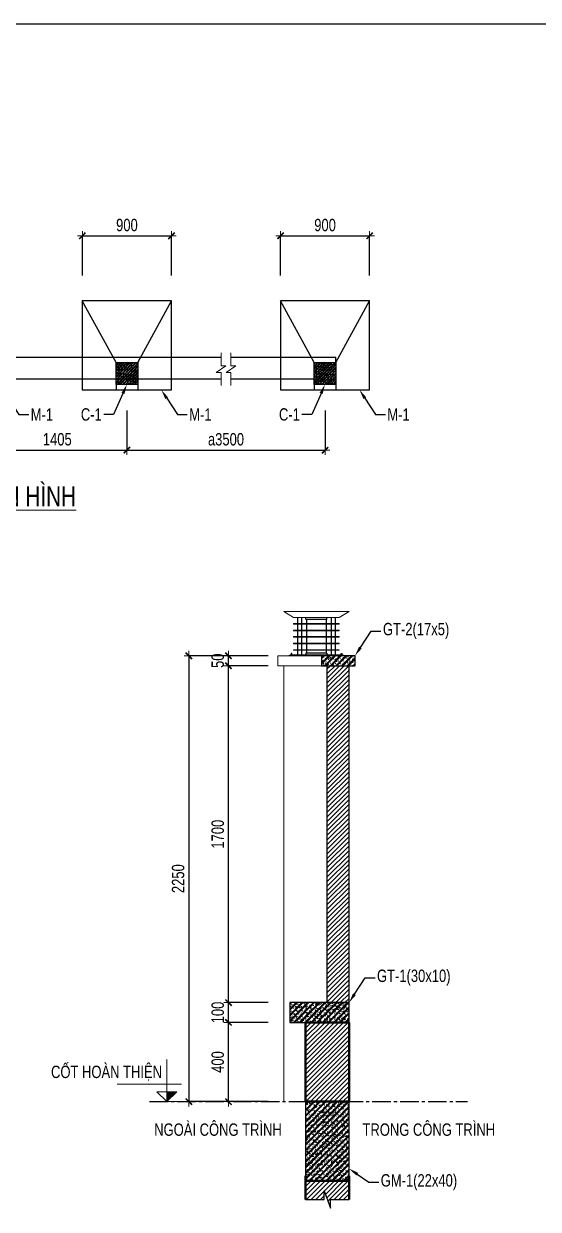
# Model space of a CAD drawing. Header units: millimetres. Extents: x 354914 to 384342, y 22525 to 116384.
# Drawn here: x 366490 to 371684, y 31847 to 43816 of the extents above; entities that cross this region are included whole.
import ezdxf
from ezdxf import colors
from ezdxf.entities.mleader import LeaderData, LeaderLine
from ezdxf.enums import TextEntityAlignment as Align
from ezdxf.math import Vec2, Vec3

# ---------------------------------------------------------------- set-up
doc = ezdxf.new("R2010")
doc.units = ezdxf.units.MM
doc.header["$LTSCALE"] = 250
doc.header["$MEASUREMENT"] = 0
doc.header["$PDMODE"] = 34
doc.header["$PDSIZE"] = 100
doc.linetypes.add('CENTER2', pattern=[1.125, 0.75, -0.125, 0.125, -0.125])
doc.linetypes.add('CONTINOUS', pattern=[0])
doc.layers.get('DEFPOINTS').update_dxf_attribs({"color": 6, "lineweight": 20})
for name, color, linetype, lineweight in [('!CC.CUA', 145, 'Continuous', 15), ('!CC.MANH', 154, 'Continuous', 15), ('Cat', 1, 'Continuous', 40), ('CDC.02.DIM', 1, 'Continuous', 18), ('CDC.03.BORDER', 3, 'Continuous', 25), ('CDC.06.TEXT', 2, 'Continuous', 18), ('CDC.10.HATCH', 251, 'Continuous', 9), ('CDC.11.NOTE', 8, 'Continuous', 18)]:
    doc.layers.add(name, color=color, linetype=linetype, lineweight=lineweight)
for name, color, linetype in [('1', 1, 'Continuous'), ('A-NETMANH', 252, 'Continuous'), ('CDC.01.AXIS', 160, 'CENTER2'), ('CDC.09.COLUMN', 4, 'Continuous'), ('i_Net-Thay', 33, 'Continuous')]:
    doc.layers.add(name, color=color, linetype=linetype)
doc.styles.add('1', font='arial.ttf', dxfattribs={"width": 0.75})
doc.styles.add('SMTEXT', font='arial.ttf', dxfattribs={"width": 0.75})
doc.dimstyles.new('50X1', dxfattribs={"dimscale": 50, "dimtxt": 2.5, "dimasz": 0.008, "dimexe": 0, "dimexo": 0, "dimgap": 0.9, "dimtad": 1, "dimdec": 0, "dimzin": 13, "dimdsep": 46, "dimtxsty": '1', "dimblk1": 'CHEO', "dimblk2": 'CHEO', "dimsah": 1, "dimcen": 0, "dimclrd": 256, "dimclre": 256, "dimclrt": 3, "dimadec": 0, "dimazin": 0, "dimtfac": 1, "dimtdec": 0, "dimtix": 1, "dimtmove": 2, "dimatfit": 3, "dimldrblk": 'CHEO', "dimfxl": 8, "dimfxlon": 1, "dimtolj": 1, "dimtzin": 13, "dimarcsym": 0})
doc.dimstyles.new('50X2', dxfattribs={"dimscale": 50, "dimtxt": 2.5, "dimasz": 0.008, "dimexe": 0, "dimexo": 0, "dimgap": 0.9, "dimtad": 1, "dimdec": 0, "dimlfac": 0.5, "dimzin": 13, "dimdsep": 46, "dimtxsty": '1', "dimblk1": 'CHEO', "dimblk2": 'CHEO', "dimsah": 1, "dimcen": 0, "dimclrd": 256, "dimclre": 256, "dimclrt": 3, "dimadec": 0, "dimazin": 0, "dimtfac": 1, "dimtdec": 0, "dimtix": 1, "dimtmove": 2, "dimatfit": 3, "dimldrblk": 'CHEO', "dimfxl": 8, "dimfxlon": 1, "dimtolj": 1, "dimtzin": 13, "dimarcsym": 0})
pattern_1 = [(45, (-639802.812, -2282427.724), (-23.3345238, 23.3345238), [])]
pattern_2 = [(50, (-639802.81, -2282427.724), (68.8569775, -6.024205), [7.2, -79.2]), (355, (-639802.81, -2282427.724), (-13.320128, 72.2104448), [5.76, -63.36]), (100.4514, (-639797.074, -2282428.226), (55.5369006, 66.186196), [6.1190582, -67.3096428]), (46.1842, (-639802.81, -2282408.524), (102.4551407, -15.8898254), [10.8, -118.8]), (96.6356, (-639794.27, -2282409.85), (89.7276197, 93.5153156), [9.1785876, -100.964448]), (351.1842, (-639802.81, -2282408.52), (89.7275467, 93.5153857), [8.64, -95.04]), (21, (-639793.21, -2282413.324), (57.303077, -38.6514135), [7.2, -79.2]), (326, (-639793.21, -2282413.324), (23.3582719, 69.6144043), [5.76, -63.36]), (71.4514, (-639788.44, -2282416.545), (80.6613723, 30.9629277), [6.1190582, -67.3096428]), (37.5, (-639802.812, -2282427.724), (1.1673461, 31.95780997), [0, -62.592, 0, -64.32, 0, -63.6]), (7.5, (-639802.812, -2282427.724), (25.2546756, 37.86352434), [0, -36.672, 0, -61.152, 0, -24.24]), (327.5, (-639824.22, -2282427.724), (51.24695387, -2.16526769), [0, -24, 0, -74.88, 0, -99.36]), (317.5, (-639833.82, -2282427.724), (55.98587226, 9.6100783), [0, -31.2, 0, -49.728, 0, -70.56]), (45, (-639802.81, -2282427.724), (-28.8499567, 28.8499567), []), (45, (-639802.81, -2282415.964), (-28.8499567, 28.8499567), [])]

# ---------------------------------------------------------------- blocks, each defined once
blk = doc.blocks.new('CHEO')
at = {"layer": 'CDC.02.DIM'}
for points in [[(-121, 0), (121, 0)], [(0, 121), (0, -121)]]:
    blk.add_lwpolyline(points, dxfattribs=at)
at = {"layer": 'CDC.02.DIM', "const_width": 40}
blk.add_lwpolyline([(80, 80), (-80, -81)], dxfattribs=at)
blk = doc.blocks.new('*D338')
at = {"layer": 'CDC.02.DIM', "lineweight": -2, "transparency": 16777216}
for p, q in [((368957, 33734), (368557, 33734)), ((368557, 32935), (368557, 33734)), ((368957, 32934), (368557, 32934))]:
    blk.add_line(p, q, dxfattribs=at)
at = {"layer": 'DEFPOINTS', "color": 0, "transparency": 16777216}
for p in [(368557, 33734), (369175, 33734), (369295, 32934)]:
    blk.add_point(p, dxfattribs=at)
at = {"layer": 'CDC.02.DIM', "lineweight": -2, "transparency": 16777216, "xscale": 0.4, "yscale": 0.4, "zscale": 0.4}
for p, rotation in [((368557, 33734), 90), ((368557, 32934), 270)]:
    blk.add_blockref('CHEO', p, dxfattribs=dict(at, rotation=rotation))
at = {"layer": 'CDC.02.DIM', "color": 3, "transparency": 16777216, "insert": (368449, 33334), "char_height": 125, "attachment_point": 5, "rotation": 90, "style": '1'}
blk.add_mtext('\\A1;400', dxfattribs=at)
blk = doc.blocks.new('*D339')
at = {"layer": 'CDC.02.DIM', "lineweight": -2, "transparency": 16777216}
for p, q in [((368557, 33935), (368557, 33935)), ((368957, 33934), (368557, 33934)), ((368557, 33734), (368557, 33934)), ((368957, 33734), (368557, 33734)), ((368557, 33734), (368557, 33734))]:
    blk.add_line(p, q, dxfattribs=at)
at = {"layer": 'DEFPOINTS', "color": 0, "transparency": 16777216}
for p in [(368557, 33934), (369175, 33934), (369175, 33734)]:
    blk.add_point(p, dxfattribs=at)
at = {"layer": 'CDC.02.DIM', "lineweight": -2, "transparency": 16777216, "xscale": 0.4, "yscale": 0.4, "zscale": 0.4}
for p, rotation in [((368557, 33934), 270), ((368557, 33734), 90)]:
    blk.add_blockref('CHEO', p, dxfattribs=dict(at, rotation=rotation))
at = {"layer": 'CDC.02.DIM', "color": 3, "transparency": 16777216, "insert": (368449, 33834), "char_height": 125, "attachment_point": 5, "rotation": 90, "style": '1'}
blk.add_mtext('\\A1;100', dxfattribs=at)
blk = doc.blocks.new('*D340')
at = {"layer": 'CDC.02.DIM', "lineweight": -2, "transparency": 16777216}
for p, q in [((368957, 37334), (368557, 37334)), ((368557, 33935), (368557, 37334)), ((368957, 33934), (368557, 33934))]:
    blk.add_line(p, q, dxfattribs=at)
at = {"layer": 'DEFPOINTS', "color": 0, "transparency": 16777216}
for p in [(368557, 37334), (369235, 37334), (369175, 33934)]:
    blk.add_point(p, dxfattribs=at)
at = {"layer": 'CDC.02.DIM', "lineweight": -2, "transparency": 16777216, "xscale": 0.4, "yscale": 0.4, "zscale": 0.4}
for p, rotation in [((368557, 37334), 90), ((368557, 33934), 270)]:
    blk.add_blockref('CHEO', p, dxfattribs=dict(at, rotation=rotation))
at = {"layer": 'CDC.02.DIM', "color": 3, "transparency": 16777216, "insert": (368449, 35634), "char_height": 125, "attachment_point": 5, "rotation": 90, "style": '1'}
blk.add_mtext('\\A1;1700', dxfattribs=at)
blk = doc.blocks.new('*D341')
at = {"layer": 'CDC.02.DIM', "lineweight": -2, "transparency": 16777216}
for p, q in [((368957, 37435), (368557, 37435)), ((368557, 37435), (368557, 37435)), ((368557, 37334), (368557, 37435)), ((368957, 37334), (368557, 37334)), ((368557, 37334), (368557, 37334))]:
    blk.add_line(p, q, dxfattribs=at)
at = {"layer": 'DEFPOINTS', "color": 0, "transparency": 16777216}
for p in [(368557, 37435), (369235, 37435), (369235, 37334)]:
    blk.add_point(p, dxfattribs=at)
at = {"layer": 'CDC.02.DIM', "lineweight": -2, "transparency": 16777216, "xscale": 0.4, "yscale": 0.4, "zscale": 0.4}
for p, rotation in [((368557, 37435), 270), ((368557, 37334), 90)]:
    blk.add_blockref('CHEO', p, dxfattribs=dict(at, rotation=rotation))
at = {"layer": 'CDC.02.DIM', "color": 3, "transparency": 16777216, "insert": (368449, 37385), "char_height": 125, "attachment_point": 5, "rotation": 90, "style": '1'}
blk.add_mtext('\\A1;50', dxfattribs=at)
blk = doc.blocks.new('*D342')
at = {"layer": 'CDC.02.DIM', "lineweight": -2, "transparency": 16777216}
for p, q in [((368557, 37435), (368157, 37435)), ((368157, 37434), (368157, 32935)), ((368557, 32934), (368157, 32934))]:
    blk.add_line(p, q, dxfattribs=at)
at = {"layer": 'DEFPOINTS', "color": 0, "transparency": 16777216}
for p in [(369235, 37435), (368157, 32934), (369295, 32934)]:
    blk.add_point(p, dxfattribs=at)
at = {"layer": 'CDC.02.DIM', "lineweight": -2, "transparency": 16777216, "xscale": 0.4, "yscale": 0.4, "zscale": 0.4}
for p, rotation in [((368157, 37435), 90), ((368157, 32934), 270)]:
    blk.add_blockref('CHEO', p, dxfattribs=dict(at, rotation=rotation))
at = {"layer": 'CDC.02.DIM', "color": 3, "transparency": 16777216, "insert": (368049, 35185), "char_height": 125, "attachment_point": 5, "rotation": 90, "style": '1'}
blk.add_mtext('\\A1;2250', dxfattribs=at)
blk = doc.blocks.new('chup den')
at = {"layer": '!CC.CUA', "lineweight": -2}
for p, q in [((-95, 190), (-95, 160)), ((-75, 190), (-75, 0)), ((-53, 180), (-53, 190)), ((53, 180), (-53, 180)), ((-50, 180), (-50, 160)), ((50, 180), (50, 160)), ((53, 180), (53, 190)), ((75, 190), (75, 160)), ((95, 190), (95, 160)), ((-95, 157), (-95, 127)), ((-95, 124), (-95, 94)), ((-50, 157), (-50, 127)), ((-50, 124), (-50, 94)), ((50, 157), (50, 127)), ((50, 124), (50, 94)), ((75, 157), (75, 127)), ((75, 124), (75, 94)), ((95, 157), (95, 127)), ((95, 124), (95, 94)), ((-95, 91), (-95, 61)), ((-50, 91), (-50, 61)), ((50, 91), (50, 61)), ((75, 91), (75, 61)), ((95, 91), (95, 61)), ((135, 0), (-135, 0)), ((-135, -3), (-135, 0)), ((-135, -3), (-135, 0)), ((-95, 58), (-95, 28)), ((-95, 25), (-95, 0)), ((-53, 10), (-53, 0)), ((53, 10), (-53, 10)), ((-50, 58), (-50, 28)), ((-50, 25), (-50, 10)), ((50, 58), (50, 28)), ((50, 25), (50, 10)), ((53, 10), (53, 0)), ((75, 58), (75, 28)), ((75, 25), (75, 0)), ((95, 58), (95, 28)), ((95, 25), (95, 0)), ((95, 25), (95, 0)), ((135, -3), (135, 0)), ((140, -3), (-140, -3))]:
    blk.add_line(p, q, dxfattribs=at)
for points in [[(-124.3, 8.4), (-128, 8.4), (-128, 0), (-124.3, 0)], [(124.3, 8.4), (128, 8.4), (128, 0), (124.3, 0)]]:
    blk.add_lwpolyline(points, close=True, dxfattribs=at)
at = {"layer": '!CC.MANH', "linetype": 'CONTINOUS'}
for p, q in [((165, 220), (-165, 220)), ((-165, 220), (-115, 190)), ((115, 190), (-115, 190)), ((165, 220), (115, 190)), ((115, 160), (115, 157)), ((115, 127), (115, 124)), ((115, 94), (115, 91)), ((115, 61), (115, 58)), ((115, 28), (115, 25))]:
    blk.add_line(p, q, dxfattribs=at)
for points in [[(115, 160), (-115, 160), (-115, 157), (115, 157)], [(115, 127), (-115, 127), (-115, 124), (115, 124)], [(115, 94), (-115, 94), (-115, 91), (115, 91)], [(115, 61), (-115, 61), (-115, 58), (115, 58)], [(115, 28), (-115, 28), (-115, 25), (115, 25)]]:
    blk.add_lwpolyline(points, dxfattribs=at)
blk = doc.blocks.new('A$C34e92065')
at = {"layer": 'CDC.10.HATCH'}
blk.add_hatch(color=256, dxfattribs=at).paths.add_polyline_path([(-75, 100), (-175, 0), (-175, 100)])
at = {"layer": 'CDC.02.DIM'}
for points in [[(-175, 100), (-175, 0), (-275, 100), (-75, 100), (-175, 0), (-175, 425)], [(-25, 175), (-675, 175)], [(0, 0), (-350, 0)]]:
    blk.add_lwpolyline(points, dxfattribs=at)
blk = doc.blocks.new('*D311')
at = {"layer": 'CDC.02.DIM', "lineweight": -2, "transparency": 16777216}
for p, q in [((366127, 39911), (366127, 39511)), ((367532, 39911), (367532, 39511)), ((366127, 39511), (367531, 39511))]:
    blk.add_line(p, q, dxfattribs=at)
at = {"layer": 'DEFPOINTS', "color": 0, "transparency": 16777216}
for p in [(366127, 40175), (367532, 40175), (367532, 39511)]:
    blk.add_point(p, dxfattribs=at)
at = {"layer": 'CDC.02.DIM', "lineweight": -2, "transparency": 16777216, "xscale": 0.4, "yscale": 0.4, "zscale": 0.4, "rotation": 180}
blk.add_blockref('CHEO', (366127, 39511), dxfattribs=at)
at = {"layer": 'CDC.02.DIM', "lineweight": -2, "transparency": 16777216, "xscale": 0.4, "yscale": 0.4, "zscale": 0.4}
blk.add_blockref('CHEO', (367532, 39511), dxfattribs=at)
at = {"layer": 'CDC.02.DIM', "color": 3, "transparency": 16777216, "insert": (366829, 39620), "char_height": 125, "attachment_point": 5, "style": '1'}
blk.add_mtext('\\A1;1405', dxfattribs=at)
blk = doc.blocks.new('*D312')
at = {"layer": 'CDC.02.DIM', "lineweight": -2, "transparency": 16777216}
for p, q in [((367532, 39911), (367532, 39511)), ((369532, 39911), (369532, 39511)), ((367532, 39511), (369531, 39511))]:
    blk.add_line(p, q, dxfattribs=at)
at = {"layer": 'DEFPOINTS', "color": 0, "transparency": 16777216}
for p in [(367532, 40175), (369532, 40175), (369532, 39511)]:
    blk.add_point(p, dxfattribs=at)
at = {"layer": 'CDC.02.DIM', "lineweight": -2, "transparency": 16777216, "xscale": 0.4, "yscale": 0.4, "zscale": 0.4, "rotation": 180}
blk.add_blockref('CHEO', (367532, 39511), dxfattribs=at)
at = {"layer": 'CDC.02.DIM', "lineweight": -2, "transparency": 16777216, "xscale": 0.4, "yscale": 0.4, "zscale": 0.4}
blk.add_blockref('CHEO', (369532, 39511), dxfattribs=at)
at = {"layer": 'CDC.02.DIM', "color": 3, "transparency": 16777216, "insert": (368532, 39620), "char_height": 125, "attachment_point": 5, "style": '1'}
blk.add_mtext('\\A1;a3500', dxfattribs=at)
blk = doc.blocks.new('*D315')
at = {"layer": 'CDC.02.DIM', "lineweight": -2, "transparency": 16777216}
for p, q in [((367082, 41275), (367082, 41675)), ((367082, 41675), (367981, 41675)), ((367982, 41275), (367982, 41675))]:
    blk.add_line(p, q, dxfattribs=at)
at = {"layer": 'DEFPOINTS', "color": 0, "transparency": 16777216}
for p in [(367982, 41675), (367082, 41020), (367982, 41020)]:
    blk.add_point(p, dxfattribs=at)
at = {"layer": 'CDC.02.DIM', "lineweight": -2, "transparency": 16777216, "xscale": 0.4, "yscale": 0.4, "zscale": 0.4, "rotation": 180}
blk.add_blockref('CHEO', (367082, 41675), dxfattribs=at)
at = {"layer": 'CDC.02.DIM', "lineweight": -2, "transparency": 16777216, "xscale": 0.4, "yscale": 0.4, "zscale": 0.4}
blk.add_blockref('CHEO', (367982, 41675), dxfattribs=at)
at = {"layer": 'CDC.02.DIM', "color": 3, "transparency": 16777216, "insert": (367532, 41783), "char_height": 125, "attachment_point": 5, "style": '1'}
blk.add_mtext('\\A1;900', dxfattribs=at)
blk = doc.blocks.new('*D316')
at = {"layer": 'CDC.02.DIM', "lineweight": -2, "transparency": 16777216}
for p, q in [((369082, 41275), (369082, 41675)), ((369082, 41675), (369981, 41675)), ((369982, 41275), (369982, 41675))]:
    blk.add_line(p, q, dxfattribs=at)
at = {"layer": 'DEFPOINTS', "color": 0, "transparency": 16777216}
for p in [(369982, 41675), (369082, 41020), (369982, 41020)]:
    blk.add_point(p, dxfattribs=at)
at = {"layer": 'CDC.02.DIM', "lineweight": -2, "transparency": 16777216, "xscale": 0.4, "yscale": 0.4, "zscale": 0.4, "rotation": 180}
blk.add_blockref('CHEO', (369082, 41675), dxfattribs=at)
at = {"layer": 'CDC.02.DIM', "lineweight": -2, "transparency": 16777216, "xscale": 0.4, "yscale": 0.4, "zscale": 0.4}
blk.add_blockref('CHEO', (369982, 41675), dxfattribs=at)
at = {"layer": 'CDC.02.DIM', "color": 3, "transparency": 16777216, "insert": (369532, 41783), "char_height": 125, "attachment_point": 5, "style": '1'}
blk.add_mtext('\\A1;900', dxfattribs=at)

msp = doc.modelspace()

# ---------------------------------------------------------------- hatches: boundary and pattern name
at = {"layer": 'CDC.10.HATCH', "ltscale": 7.5}
h = msp.add_hatch(dxfattribs=at)
h.set_pattern_fill('BT-01', color=256, scale=4.8, style=0, pattern_type=2)
h.set_pattern_definition([(50, (-134342.847, -1114910.905), (34.42848876, -3.0121025), [3.6, -39.6]), (355, (-134342.847, -1114910.905), (-6.660064, 36.1052224), [2.88, -31.68]), (100.4514, (-134339.978, -1114911.157), (27.7684503, 33.093098), [3.0595291, -33.6548214]), (46.1842, (-134342.847, -1114901.305), (51.2275703, -7.9449127), [5.4, -59.4]), (96.6356, (-134338.58, -1114901.97), (44.8638099, 46.7576578), [4.5892938, -50.482224]), (351.1842, (-134342.847, -1114901.305), (44.8637734, 46.7576928), [4.32, -47.52]), (21, (-134338.047, -1114903.705), (28.6515385, -19.32570675), [3.6, -39.6]), (326, (-134338.047, -1114903.705), (11.6791359, 34.8072022), [2.88, -31.68]), (71.4514, (-134335.66, -1114905.316), (40.3306862, 15.4814638), [3.0595291, -33.6548214]), (37.5, (-134342.847, -1114910.905), (0.58367306, 15.97890498), [0, -31.296, 0, -32.16, 0, -31.8]), (7.5, (-134342.847, -1114910.905), (12.6273378, 18.93176217), [0, -18.336, 0, -30.576, 0, -12.12]), (327.5, (-134353.551, -1114910.905), (25.62347694, -1.08263384), [0, -12, 0, -37.44, 0, -49.68]), (317.5, (-134358.35, -1114910.905), (27.99293613, 4.80503915), [0, -15.6, 0, -24.864, 0, -35.28]), (45, (-134342.847, -1114910.905), (-14.42497834, 14.42497834), []), (45, (-134342.847, -1114905.025), (-14.42497834, 14.42497834), [])])
h.paths.add_polyline_path([(367641.7, 40394.9), (367641.7, 40174.9), (367421.7, 40174.9), (367421.7, 40394.9)])
h = msp.add_hatch(dxfattribs=at)
h.set_pattern_fill('BT-01', color=256, scale=4.8, style=0, pattern_type=2)
h.set_pattern_definition([(50, (-133573.845, -1114910.905), (34.42848876, -3.0121025), [3.6, -39.6]), (355, (-133573.845, -1114910.905), (-6.660064, 36.1052224), [2.88, -31.68]), (100.4514, (-133570.976, -1114911.157), (27.7684503, 33.093098), [3.0595291, -33.6548214]), (46.1842, (-133573.845, -1114901.305), (51.2275703, -7.9449127), [5.4, -59.4]), (96.6356, (-133569.576, -1114901.97), (44.8638099, 46.7576578), [4.5892938, -50.482224]), (351.1842, (-133573.845, -1114901.305), (44.8637734, 46.7576928), [4.32, -47.52]), (21, (-133569.045, -1114903.705), (28.6515385, -19.32570675), [3.6, -39.6]), (326, (-133569.045, -1114903.705), (11.6791359, 34.8072022), [2.88, -31.68]), (71.4514, (-133566.657, -1114905.316), (40.3306862, 15.4814638), [3.0595291, -33.6548214]), (37.5, (-133573.845, -1114910.905), (0.58367306, 15.97890498), [0, -31.296, 0, -32.16, 0, -31.8]), (7.5, (-133573.845, -1114910.905), (12.6273378, 18.93176217), [0, -18.336, 0, -30.576, 0, -12.12]), (327.5, (-133584.549, -1114910.905), (25.62347694, -1.08263384), [0, -12, 0, -37.44, 0, -49.68]), (317.5, (-133589.35, -1114910.905), (27.99293613, 4.80503915), [0, -15.6, 0, -24.864, 0, -35.28]), (45, (-133573.845, -1114910.905), (-14.42497834, 14.42497834), []), (45, (-133573.845, -1114905.025), (-14.42497834, 14.42497834), [])])
h.paths.add_polyline_path([(369641.7, 40394.9), (369641.7, 40174.9), (369421.7, 40174.9), (369421.7, 40394.9)])
h = msp.add_hatch(dxfattribs=at)
h.set_pattern_fill('BT-01', color=256, scale=9.6, style=0, pattern_type=2)
h.set_pattern_definition(pattern_2)
h.paths.add_polyline_path([(369834.7, 37434.5), (369494.7, 37434.6), (369494.7, 37334.6), (369834.7, 37334.5)])
h = msp.add_hatch(dxfattribs=at)
h.set_pattern_fill('ANSI31', color=256, scale=264, style=0)
h.set_pattern_definition(pattern_1)
h.paths.add_polyline_path([(369774.7, 37334.6), (369554.7, 37334.6), (369554.7, 33934.4), (369774.7, 33934.4)])
h = msp.add_hatch(dxfattribs=at)
h.set_pattern_fill('BT-01', color=256, scale=9.6, style=0, pattern_type=2)
h.set_pattern_definition(pattern_2)
h.paths.add_polyline_path([(369774.7, 33934.4), (369174.7, 33934.4), (369174.7, 33734.4), (369774.7, 33734.4)])
h = msp.add_hatch(dxfattribs=at)
h.set_pattern_fill('ANSI31', color=256, scale=264, style=0)
h.set_pattern_definition(pattern_1)
h.paths.add_polyline_path([(369334.7, 32934.4), (369774.7, 32934.4), (369774.7, 33734.4), (369334.7, 33734.4)])
h = msp.add_hatch(dxfattribs=at)
h.set_pattern_fill('BT-01', color=256, scale=9.6, style=0, pattern_type=2)
h.set_pattern_definition([(50, (-639802.81, -2282969.457), (68.8569775, -6.024205), [7.2, -79.2]), (355, (-639802.81, -2282969.46), (-13.320128, 72.2104448), [5.76, -63.36]), (100.4514, (-639797.074, -2282969.96), (55.5369006, 66.186196), [6.1190582, -67.3096428]), (46.1842, (-639802.81, -2282950.26), (102.4551407, -15.8898254), [10.8, -118.8]), (96.6356, (-639794.27, -2282951.58), (89.7276197, 93.5153156), [9.1785876, -100.964448]), (351.1842, (-639802.81, -2282950.26), (89.7275467, 93.5153857), [8.64, -95.04]), (21, (-639793.21, -2282955.057), (57.303077, -38.6514135), [7.2, -79.2]), (326, (-639793.21, -2282955.06), (23.3582719, 69.6144043), [5.76, -63.36]), (71.4514, (-639788.44, -2282958.28), (80.6613723, 30.9629277), [6.1190582, -67.3096428]), (37.5, (-639802.812, -2282969.457), (1.1673461, 31.95780997), [0, -62.592, 0, -64.32, 0, -63.6]), (7.5, (-639802.812, -2282969.457), (25.2546756, 37.86352434), [0, -36.672, 0, -61.152, 0, -24.24]), (327.5, (-639824.22, -2282969.457), (51.24695387, -2.16526769), [0, -24, 0, -74.88, 0, -99.36]), (317.5, (-639833.82, -2282969.457), (55.98587226, 9.6100783), [0, -31.2, 0, -49.728, 0, -70.56]), (45, (-639802.81, -2282969.457), (-28.8499567, 28.8499567), []), (45, (-639802.81, -2282957.697), (-28.8499567, 28.8499567), [])])
h.paths.add_polyline_path([(369334.7, 32134.4), (369774.7, 32134.4), (369774.7, 32934.4), (369334.7, 32934.4)])
h = msp.add_hatch(dxfattribs=at)
h.set_pattern_fill('ANSI31', color=256, scale=264, style=0)
h.set_pattern_definition([(45, (-639802.81, -2284027.725), (-23.3345238, 23.3345238), [])])
h.paths.add_polyline_path([(369587.3, 31947.1), (369774.7, 31947.1), (369774.7, 32134.4), (369334.7, 32134.4), (369334.7, 31947.1), (369522.1, 31947.1), (369522.1, 32034.8), (369587.3, 31859.5)])

# ---------------------------------------------------------------- linework, layer by layer
at = {"layer": '1'}
msp.add_lwpolyline([(356281.7, 43816.2), (384341.6, 43816.2), (384341.6, 22524.8), (356281.7, 22524.8)], close=True, dxfattribs=at)
at = {"layer": 'A-NETMANH'}
msp.add_lwpolyline([(369334.7, 31947.1), (369522.1, 31947.1), (369522.1, 32034.8), (369587.3, 31859.5), (369587.3, 31947.1), (369774.7, 31947.1)], dxfattribs=at)
at = {"layer": 'Cat', "linetype": 'Continuous', "lineweight": 50}
for p, q in [((369774.7, 33734.4), (369334.7, 33734.4)), ((369334.7, 32934.4), (369774.7, 32934.4)), ((369334.7, 32134.4), (369774.7, 32134.4))]:
    msp.add_line(p, q, dxfattribs=at)
at = {"layer": 'CDC.01.AXIS'}
msp.add_line((367759.1, 32934.4), (370969.2, 32934.4), dxfattribs=at)
at = {"layer": 'CDC.03.BORDER'}
for p, q in [((367421.7, 40394.9), (367081.7, 41019.9)), ((367641.7, 40394.9), (367981.7, 41019.9)), ((369421.7, 40394.9), (369081.7, 41019.9)), ((369641.7, 40394.9), (369981.7, 41019.9)), ((366126.7, 40449.9), (368481.7, 40449.9)), ((368581.7, 40449.9), (369641.7, 40449.9)), ((369641.7, 40394.9), (369641.7, 40449.9)), ((366126.7, 40229.9), (368481.7, 40229.9)), ((367641.7, 40229.9), (368481.7, 40229.9)), ((368581.7, 40229.9), (369421.7, 40229.9)), ((367421.7, 40174.9), (367421.7, 40119.9)), ((367641.7, 40174.9), (367641.7, 40119.9)), ((369421.7, 40174.9), (369421.7, 40119.9)), ((369641.7, 40174.9), (369641.7, 40119.9)), ((369554.7, 33934.4), (369554.7, 37334.6)), ((369774.7, 33934.4), (369774.7, 37334.4)), ((369334.7, 32934.4), (369334.7, 32184.4)), ((369774.7, 32184.4), (369774.7, 32934.4))]:
    msp.add_line(p, q, dxfattribs=at)
at = {"layer": 'CDC.03.BORDER', "linetype": 'Continuous', "lineweight": 50}
for p, q in [((369334.7, 33734.4), (369334.7, 32934.4)), ((369774.7, 32934.4), (369774.7, 33734.4)), ((369334.7, 32184.4), (369334.7, 31947.1)), ((369774.7, 32184.4), (369774.7, 31947.1))]:
    msp.add_line(p, q, dxfattribs=at)
at = {"layer": 'CDC.03.BORDER'}
for points in [[(367081.7, 40119.9), (367981.7, 40119.9), (367981.7, 41019.9), (367081.7, 41019.9)], [(369081.7, 40119.9), (369981.7, 40119.9), (369981.7, 41019.9), (369081.7, 41019.9)], [(369494.7, 37334.6), (369834.7, 37334.6), (369834.7, 37434.6), (369494.7, 37434.6)], [(369774.7, 33934.4), (369174.7, 33934.4), (369174.7, 33734.4), (369774.7, 33734.4)]]:
    msp.add_lwpolyline(points, close=True, dxfattribs=at)
at = {"layer": 'CDC.09.COLUMN'}
for p, q in [((367421.7, 40174.9), (367421.7, 40394.9)), ((367421.7, 40394.9), (367641.7, 40394.9)), ((367641.7, 40394.9), (367641.7, 40174.9)), ((367546.7, 40174.9), (367421.7, 40174.9)), ((367641.7, 40174.9), (367546.7, 40174.9))]:
    msp.add_line(p, q, dxfattribs=at)
msp.add_lwpolyline([(369421.7, 40394.9), (369641.7, 40394.9), (369641.7, 40174.9), (369421.7, 40174.9)], close=True, dxfattribs=at)
at = {"layer": 'CDC.11.NOTE'}
msp.add_line((369114.7, 37334.4), (369114.7, 32934.4), dxfattribs=at)
for points in [[(368481.7, 40493.4), (368481.7, 40361.6), (368531.1, 40361.6), (368432.3, 40295.8), (368481.7, 40295.8), (368481.7, 40164)], [(368581.7, 40493.4), (368581.7, 40361.6), (368631.1, 40361.6), (368532.3, 40295.8), (368581.7, 40295.8), (368581.7, 40164)], [(369524.7, 37334.4), (369054.7, 37334.4), (369054.7, 37434.6), (369834.7, 37434.6), (369834.7, 37334.4), (369804.7, 37334.4)]]:
    msp.add_lwpolyline(points, dxfattribs=at)

# ---------------------------------------------------------------- block references
at = {"layer": 'CDC.03.BORDER'}
msp.add_blockref('A$C34e92065', (368109.1, 32934.4), dxfattribs=at)
at = {"layer": 'i_Net-Thay', "xscale": 2, "yscale": 2, "zscale": 2}
msp.add_blockref('chup den', (369444.7, 37440.6), dxfattribs=at)

# ---------------------------------------------------------------- texts
at = {"layer": 'CDC.06.TEXT', "style": 'SMTEXT', "width": 0.75}
msp.add_text('%%UMẶT BẰNG MÓNG HÀNG RÀO ĐIỂN HÌNH', height=200, dxfattribs=at).set_placement((364964.3, 38944.9), align=Align.CENTER)
msp.add_text('CỐT HOÀN THIỆN', height=125, dxfattribs=at).set_placement((367886.4, 33171.9), align=Align.RIGHT)
for s, p in [('NGOÀI CÔNG TRÌNH', (367807.5, 32589)), ('TRONG CÔNG TRÌNH', (369910.1, 32589))]:
    msp.add_text(s, height=125, dxfattribs=at).set_placement(p)

# ---------------------------------------------------------------- dimensions: what is measured, and where the dimension line sits
at = {"layer": 'CDC.02.DIM'}
for base, p1, p2, picture, middle in [((367981.7, 41674.5), (367081.7, 41019.9), (367981.7, 41019.9), '*D315', (367531.7, 41783.3)), ((369981.7, 41674.5), (369081.7, 41019.9), (369981.7, 41019.9), '*D316', (369531.7, 41783.3)), ((367531.7, 39511.2), (366126.7, 40174.9), (367531.7, 40174.9), '*D311', (366829.2, 39620))]:
    dim = msp.add_linear_dim(base=base, p1=p1, p2=p2, dimstyle='50X1', dxfattribs=at)
    dim.commit()
    dim.dimension.update_dxf_attribs({"geometry": picture, "text_midpoint": middle})
dim = msp.add_linear_dim(base=(369531.7, 39511.2), p1=(367531.7, 40174.9), p2=(369531.7, 40174.9), text='a3500', dimstyle='50X1', dxfattribs=at)
dim.commit()
dim.dimension.update_dxf_attribs({"geometry": '*D312', "text_midpoint": (368531.7, 39620)})
for base, p1, p2, picture, middle in [((368157.5, 32934.4), (369234.7, 37434.6), (369294.7, 32934.4), '*D342', (368048.6, 35184.5)), ((368557.5, 37434.6), (369234.7, 37334.4), (369234.7, 37434.6), '*D341', (368448.6, 37384.5)), ((368557.5, 37334.4), (369174.7, 33934.4), (369234.7, 37334.4), '*D340', (368448.6, 35634.4)), ((368557.5, 33934.4), (369174.7, 33734.4), (369174.7, 33934.4), '*D339', (368448.6, 33834.4)), ((368557.5, 33734.4), (369294.7, 32934.4), (369174.7, 33734.4), '*D338', (368448.6, 33334.4))]:
    dim = msp.add_linear_dim(base=base, p1=p1, p2=p2, angle=90, dimstyle='50X2', dxfattribs=at)
    dim.commit()
    dim.dimension.update_dxf_attribs({"geometry": picture, "text_midpoint": middle})

# ---------------------------------------------------------------- leaders
at = {"layer": 'CDC.03.BORDER'}
ml = msp.add_multileader_mtext('Standard', dxfattribs=at)
ml.set_content('M-1', color=2, style='SMTEXT')
ml.set_leader_properties(color=8)
ml.build(insert=Vec2(0, 0))
ml.multileader.update_dxf_attribs({"text_left_attachment_type": 2, "text_right_attachment_type": 2, "dogleg_length": 0.1, "arrow_head_size": 100, "scale": 1000})
ctx = ml.context
ctx.base_point, ctx.scale, ctx.char_height, ctx.arrow_head_size, ctx.landing_gap_size, ctx.plane_origin = Vec3(366540.8, 39869.5), 1000, 125, 100, 20, Vec3(365056.3, 40908.1)
ctx.left_attachment, ctx.right_attachment = 2, 2
notes = []
notes.append((ctx, [(0, (1, 1, 0), (366440.8, 39869.5), (1, 0), 100, [(0, [(366279.2, 40119.9)], 0, [])])]))
ctx.mtext.insert, ctx.mtext.flow_direction = Vec3(366560.8, 39932.3), 5
ml = msp.add_multileader_mtext('Standard', dxfattribs=at)
ml.set_content('C-1', color=2, style='SMTEXT')
ml.set_leader_properties(color=8)
ml.build(insert=Vec2(0, 0))
ml.multileader.update_dxf_attribs({"text_left_attachment_type": 2, "text_right_attachment_type": 2, "dogleg_length": 0.1, "arrow_head_size": 100, "scale": 1000})
ctx = ml.context
ctx.base_point, ctx.scale, ctx.char_height, ctx.arrow_head_size, ctx.landing_gap_size, ctx.plane_origin = Vec3(367077.4, 39869.5), 1000, 125, 100, 20, Vec3(369579.4, 40936.1)
ctx.left_attachment, ctx.right_attachment, ctx.text_align_type = 2, 2, 2
notes.append((ctx, [(1, (1, 1, 0), (367397.9, 39869.5), (-1, 0), 100, [(0, [(367531.7, 40174.9)], 0, [])])]))
ctx.mtext.insert, ctx.mtext.alignment, ctx.mtext.flow_direction = Vec3(367277.9, 39934.2), 3, 5
ml = msp.add_multileader_mtext('Standard', dxfattribs=at)
ml.set_content('M-1', color=2, style='SMTEXT')
ml.set_leader_properties(color=8)
ml.build(insert=Vec2(0, 0))
ml.multileader.update_dxf_attribs({"text_left_attachment_type": 2, "text_right_attachment_type": 2, "dogleg_length": 0.1, "arrow_head_size": 100, "scale": 1000})
ctx = ml.context
ctx.base_point, ctx.scale, ctx.char_height, ctx.arrow_head_size, ctx.landing_gap_size, ctx.plane_origin = Vec3(368140.8, 39869.5), 1000, 125, 100, 20, Vec3(370571.3, 40908.1)
ctx.left_attachment, ctx.right_attachment = 2, 2
notes.append((ctx, [(0, (1, 1, 0), (368040.8, 39869.5), (1, 0), 100, [(0, [(367879.2, 40119.9)], 0, [])])]))
ctx.mtext.insert, ctx.mtext.flow_direction = Vec3(368160.8, 39932.3), 5
ml = msp.add_multileader_mtext('Standard', dxfattribs=at)
ml.set_content('C-1', color=2, style='SMTEXT')
ml.set_leader_properties(color=8)
ml.build(insert=Vec2(0, 0))
ml.multileader.update_dxf_attribs({"text_left_attachment_type": 2, "text_right_attachment_type": 2, "dogleg_length": 0.1, "arrow_head_size": 100, "scale": 1000})
ctx = ml.context
ctx.base_point, ctx.scale, ctx.char_height, ctx.arrow_head_size, ctx.landing_gap_size, ctx.plane_origin = Vec3(369077.4, 39869.5), 1000, 125, 100, 20, Vec3(371579.4, 40936.1)
ctx.left_attachment, ctx.right_attachment, ctx.text_align_type = 2, 2, 2
notes.append((ctx, [(1, (1, 1, 0), (369397.9, 39869.5), (-1, 0), 100, [(0, [(369531.7, 40174.9)], 0, [])])]))
ctx.mtext.insert, ctx.mtext.alignment, ctx.mtext.flow_direction = Vec3(369277.9, 39934.2), 3, 5
ml = msp.add_multileader_mtext('Standard', dxfattribs=at)
ml.set_content('M-1', color=2, style='SMTEXT')
ml.set_leader_properties(color=8)
ml.build(insert=Vec2(0, 0))
ml.multileader.update_dxf_attribs({"text_left_attachment_type": 2, "text_right_attachment_type": 2, "dogleg_length": 0.1, "arrow_head_size": 100, "scale": 1000})
ctx = ml.context
ctx.base_point, ctx.scale, ctx.char_height, ctx.arrow_head_size, ctx.landing_gap_size, ctx.plane_origin = Vec3(370140.8, 39869.5), 1000, 125, 100, 20, Vec3(372571.3, 40908.1)
ctx.left_attachment, ctx.right_attachment = 2, 2
notes.append((ctx, [(0, (1, 1, 0), (370040.8, 39869.5), (1, 0), 100, [(0, [(369879.2, 40119.9)], 0, [])])]))
ctx.mtext.insert, ctx.mtext.flow_direction = Vec3(370160.8, 39932.3), 5
ml = msp.add_multileader_mtext('Standard', dxfattribs=at)
ml.set_content('GT-2(17x5)', color=2, style='SMTEXT')
ml.set_leader_properties(color=8)
ml.build(insert=Vec2(0, 0))
ml.multileader.update_dxf_attribs({"text_left_attachment_type": 2, "text_right_attachment_type": 2, "dogleg_length": 0.1, "arrow_head_size": 100, "scale": 1000})
ctx = ml.context
ctx.base_point, ctx.scale, ctx.char_height, ctx.arrow_head_size, ctx.landing_gap_size, ctx.plane_origin = Vec3(370096.3, 37685), 1000, 125, 100, 20, Vec3(370361.8, 36646.4)
ctx.left_attachment, ctx.right_attachment = 2, 2
notes.append((ctx, [(0, (1, 1, 0), (369996.3, 37685), (1, 0), 100, [(0, [(369834.7, 37434.6)], 0, [])])]))
ctx.mtext.insert, ctx.mtext.flow_direction = Vec3(370116.3, 37766.9), 5
ml = msp.add_multileader_mtext('Standard', dxfattribs=at)
ml.set_content('GT-1(30x10)', color=2, style='SMTEXT')
ml.set_leader_properties(color=8)
ml.build(insert=Vec2(0, 0))
ml.multileader.update_dxf_attribs({"text_left_attachment_type": 2, "text_right_attachment_type": 2, "dogleg_length": 0.1, "arrow_head_size": 100, "scale": 1000})
ctx = ml.context
ctx.base_point, ctx.scale, ctx.char_height, ctx.arrow_head_size, ctx.landing_gap_size, ctx.plane_origin = Vec3(370036.3, 34184.8), 1000, 125, 100, 20, Vec3(370301.8, 33146.2)
ctx.left_attachment, ctx.right_attachment = 2, 2
notes.append((ctx, [(0, (1, 1, 0), (369936.3, 34184.8), (1, 0), 100, [(0, [(369774.7, 33934.4)], 0, [])])]))
ctx.mtext.insert, ctx.mtext.flow_direction = Vec3(370056.3, 34266.7), 5
ml = msp.add_multileader_mtext('Standard', dxfattribs=at)
ml.set_content('GM-1(22x40)', color=2, style='SMTEXT')
ml.set_leader_properties(color=8)
ml.build(insert=Vec2(0, 0))
ml.multileader.update_dxf_attribs({"text_left_attachment_type": 2, "text_right_attachment_type": 2, "dogleg_length": 0.1, "arrow_head_size": 100, "scale": 1000})
ctx = ml.context
ctx.base_point, ctx.scale, ctx.char_height, ctx.arrow_head_size, ctx.landing_gap_size, ctx.plane_origin = Vec3(370073.9, 32119.7), 1000, 125, 100, 20, Vec3(370301.8, 31231.1)
ctx.left_attachment, ctx.right_attachment = 2, 2
notes.append((ctx, [(0, (1, 1, 0), (369973.9, 32119.7), (1, 0), 100, [(0, [(369774.7, 32258.1)], 0, [])])]))
ctx.mtext.insert, ctx.mtext.flow_direction = Vec3(370093.9, 32201.6), 5
for ctx, leaders in notes:
    for number, flags, end, landing, length, lines in leaders:
        leader = LeaderData()
        leader.index, (leader.has_last_leader_line, leader.has_dogleg_vector, leader.attachment_direction) = number, flags
        leader.last_leader_point, leader.dogleg_vector, leader.dogleg_length = Vec3(end), Vec3(landing), length
        for number, points, colour, breaks in lines:
            line = LeaderLine()
            line.index, line.vertices, line.color, line.breaks = number, Vec3.list(points), colors.encode_raw_color(colour), breaks
            leader.lines.append(line)
        ctx.leaders.append(leader)

doc.saveas('drawing.dxf')
